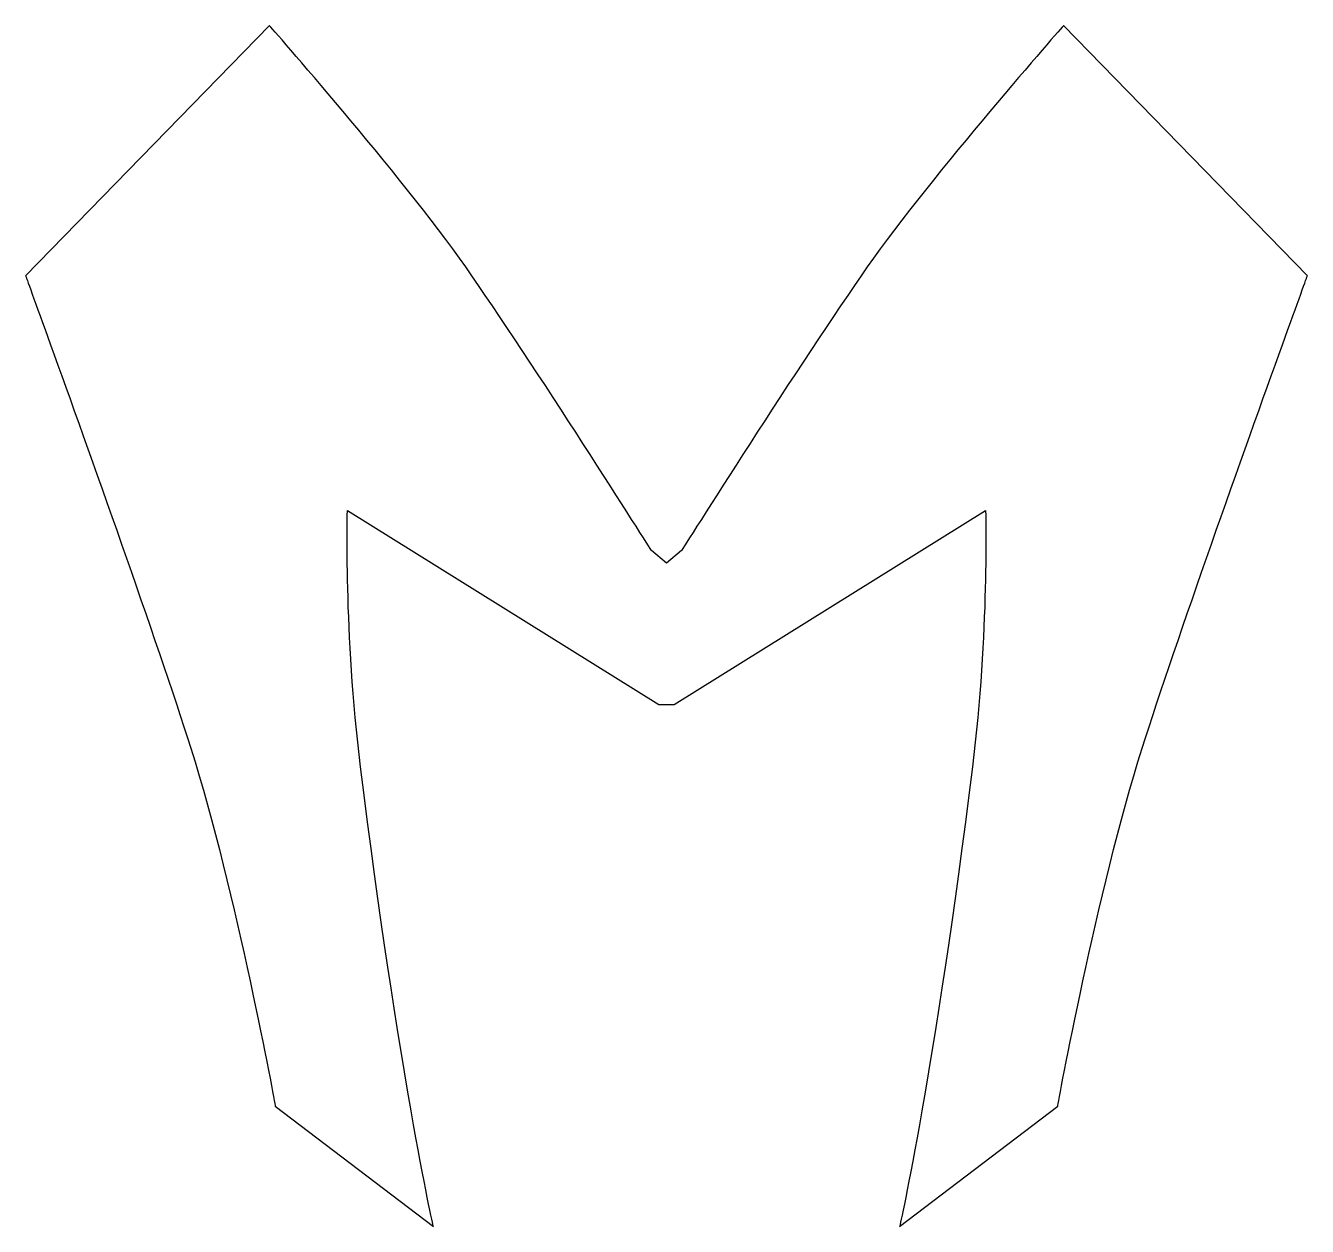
# Model space of a CAD drawing. Header units: millimetres. Extents: x 15 to 138, y 6 to 121.
import ezdxf

# ---------------------------------------------------------------- set-up
doc = ezdxf.new("R2010")
doc.units = ezdxf.units.MM
doc.layers.add('keepout', color=7, linetype='CONTINUOUS')

msp = doc.modelspace()

# ---------------------------------------------------------------- linework, layer by layer
at = {"layer": 'keepout', "color": 1}
for points in [[(38.745439, 120.809169), (15.478126, 96.936725)], [(137.779707, 96.936725), (114.512392, 120.809169)], [(46.180646, 74.525689), (75.886327, 56.030692), (76.628917, 56.030692), (77.371507, 56.030692), (107.077188, 74.525689)], [(78.05622, 70.705248), (76.628917, 69.50739), (75.201614, 70.705248)], [(39.299411, 17.697113), (54.381695, 6.21616)], [(98.875621, 6.21616), (113.958421, 17.697113)]]:
    msp.add_lwpolyline(points, dxfattribs=at)
msp.add_lwpolyline([(38.745439, 120.809169)], close=True, dxfattribs=at)
for points in [[(57.46833, 97.778534), (51.265824, 106.619215), (38.745439, 120.809169), (38.745439, 120.809169)], [(114.512392, 120.809169), (114.512392, 120.809169), (101.99201, 106.619215), (95.789505, 97.778534)], [(15.478126, 96.936725), (15.478126, 96.936725), (16.376422, 94.463059), (17.861443, 90.339194)], [(75.201614, 70.705248), (75.201614, 70.705248), (63.670832, 88.937855), (57.46833, 97.778534)], [(95.789505, 97.778534), (89.586997, 88.937855), (78.05622, 70.705248), (78.05622, 70.705248)], [(135.396391, 90.339194), (136.881413, 94.463059), (137.779707, 96.936725), (137.779707, 96.936725)], [(17.861443, 90.339194), (21.390946, 80.537861), (27.936147, 62.268834), (31.238922, 51.838184)], [(122.018912, 51.838184), (125.321688, 62.268834), (131.866886, 80.537861), (135.396391, 90.339194)], [(47.436899, 50.061547), (45.851365, 62.832942), (46.180646, 74.525689), (46.180646, 74.525689)], [(107.077188, 74.525689), (107.077188, 74.525689), (107.406472, 62.832942), (105.820933, 50.061547)], [(31.238922, 51.838184), (35.570135, 38.15958), (39.299411, 17.697113), (39.299411, 17.697113)], [(113.958421, 17.697113), (113.958421, 17.697113), (117.687696, 38.15958), (122.018912, 51.838184)], [(54.381695, 6.21616), (54.381695, 6.21616), (51.040902, 21.031525), (47.436899, 50.061547)], [(105.820933, 50.061547), (102.216935, 21.031525), (98.875621, 6.21616), (98.875621, 6.21616)]]:
    msp.add_open_spline(points, degree=3, dxfattribs=at)

doc.saveas('drawing.dxf')
